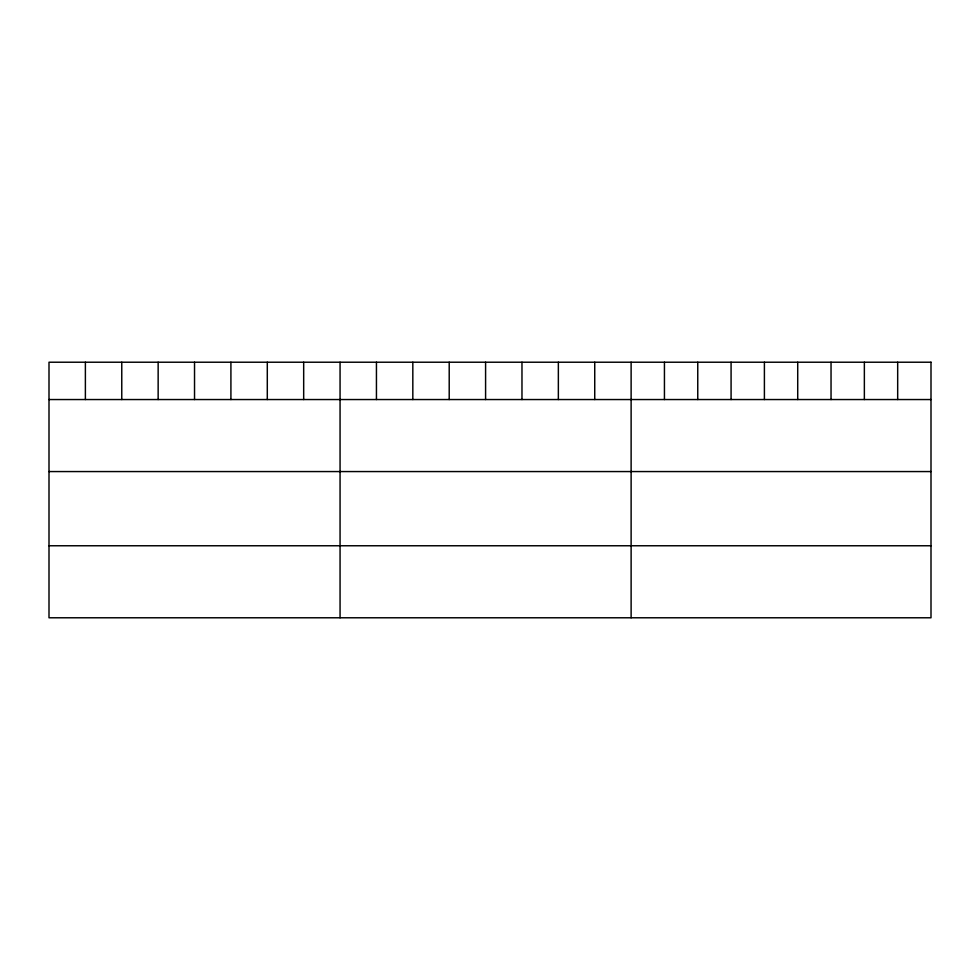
<?xml version="1.0" encoding="UTF-8"?>
<svg xmlns="http://www.w3.org/2000/svg" width="980" height="980" viewBox="0 0 980 980"><rect width="100%" height="100%" fill="white"/><g stroke="black" fill="none" stroke-linecap="round" stroke-linejoin="round"><path stroke-width="1.47" d="M49 399.546L931 399.546M49 471.564L931 471.564M49 545.762L931 545.762M897.68 362.22L897.68 399.546M864.36 362.22L864.36 399.546M831.04 362.22L831.04 399.546M797.72 362.22L797.72 399.546M764.4 362.22L764.4 399.546M731.08 362.22L731.08 399.546M697.76 362.22L697.76 399.546M664.44 362.22L664.44 399.546M631.12 362.22L631.12 617.78M594.738 362.22L594.738 399.546M558.355 362.22L558.355 399.546M521.973 362.22L521.973 399.546M485.59 362.22L485.59 399.546M449.208 362.22L449.208 399.546M412.825 362.22L412.825 399.546M376.443 362.22L376.443 399.546M340.06 362.22L340.06 617.78M303.678 362.22L303.678 399.546M267.295 362.22L267.295 399.546M230.913 362.22L230.913 399.546M194.53 362.22L194.53 399.546M158.148 362.22L158.148 399.546M121.765 362.22L121.765 399.546M85.383 362.22L85.383 399.546M931 362.22L49 362.22L49 617.78L931 617.78L931 362.22"/></g></svg>
